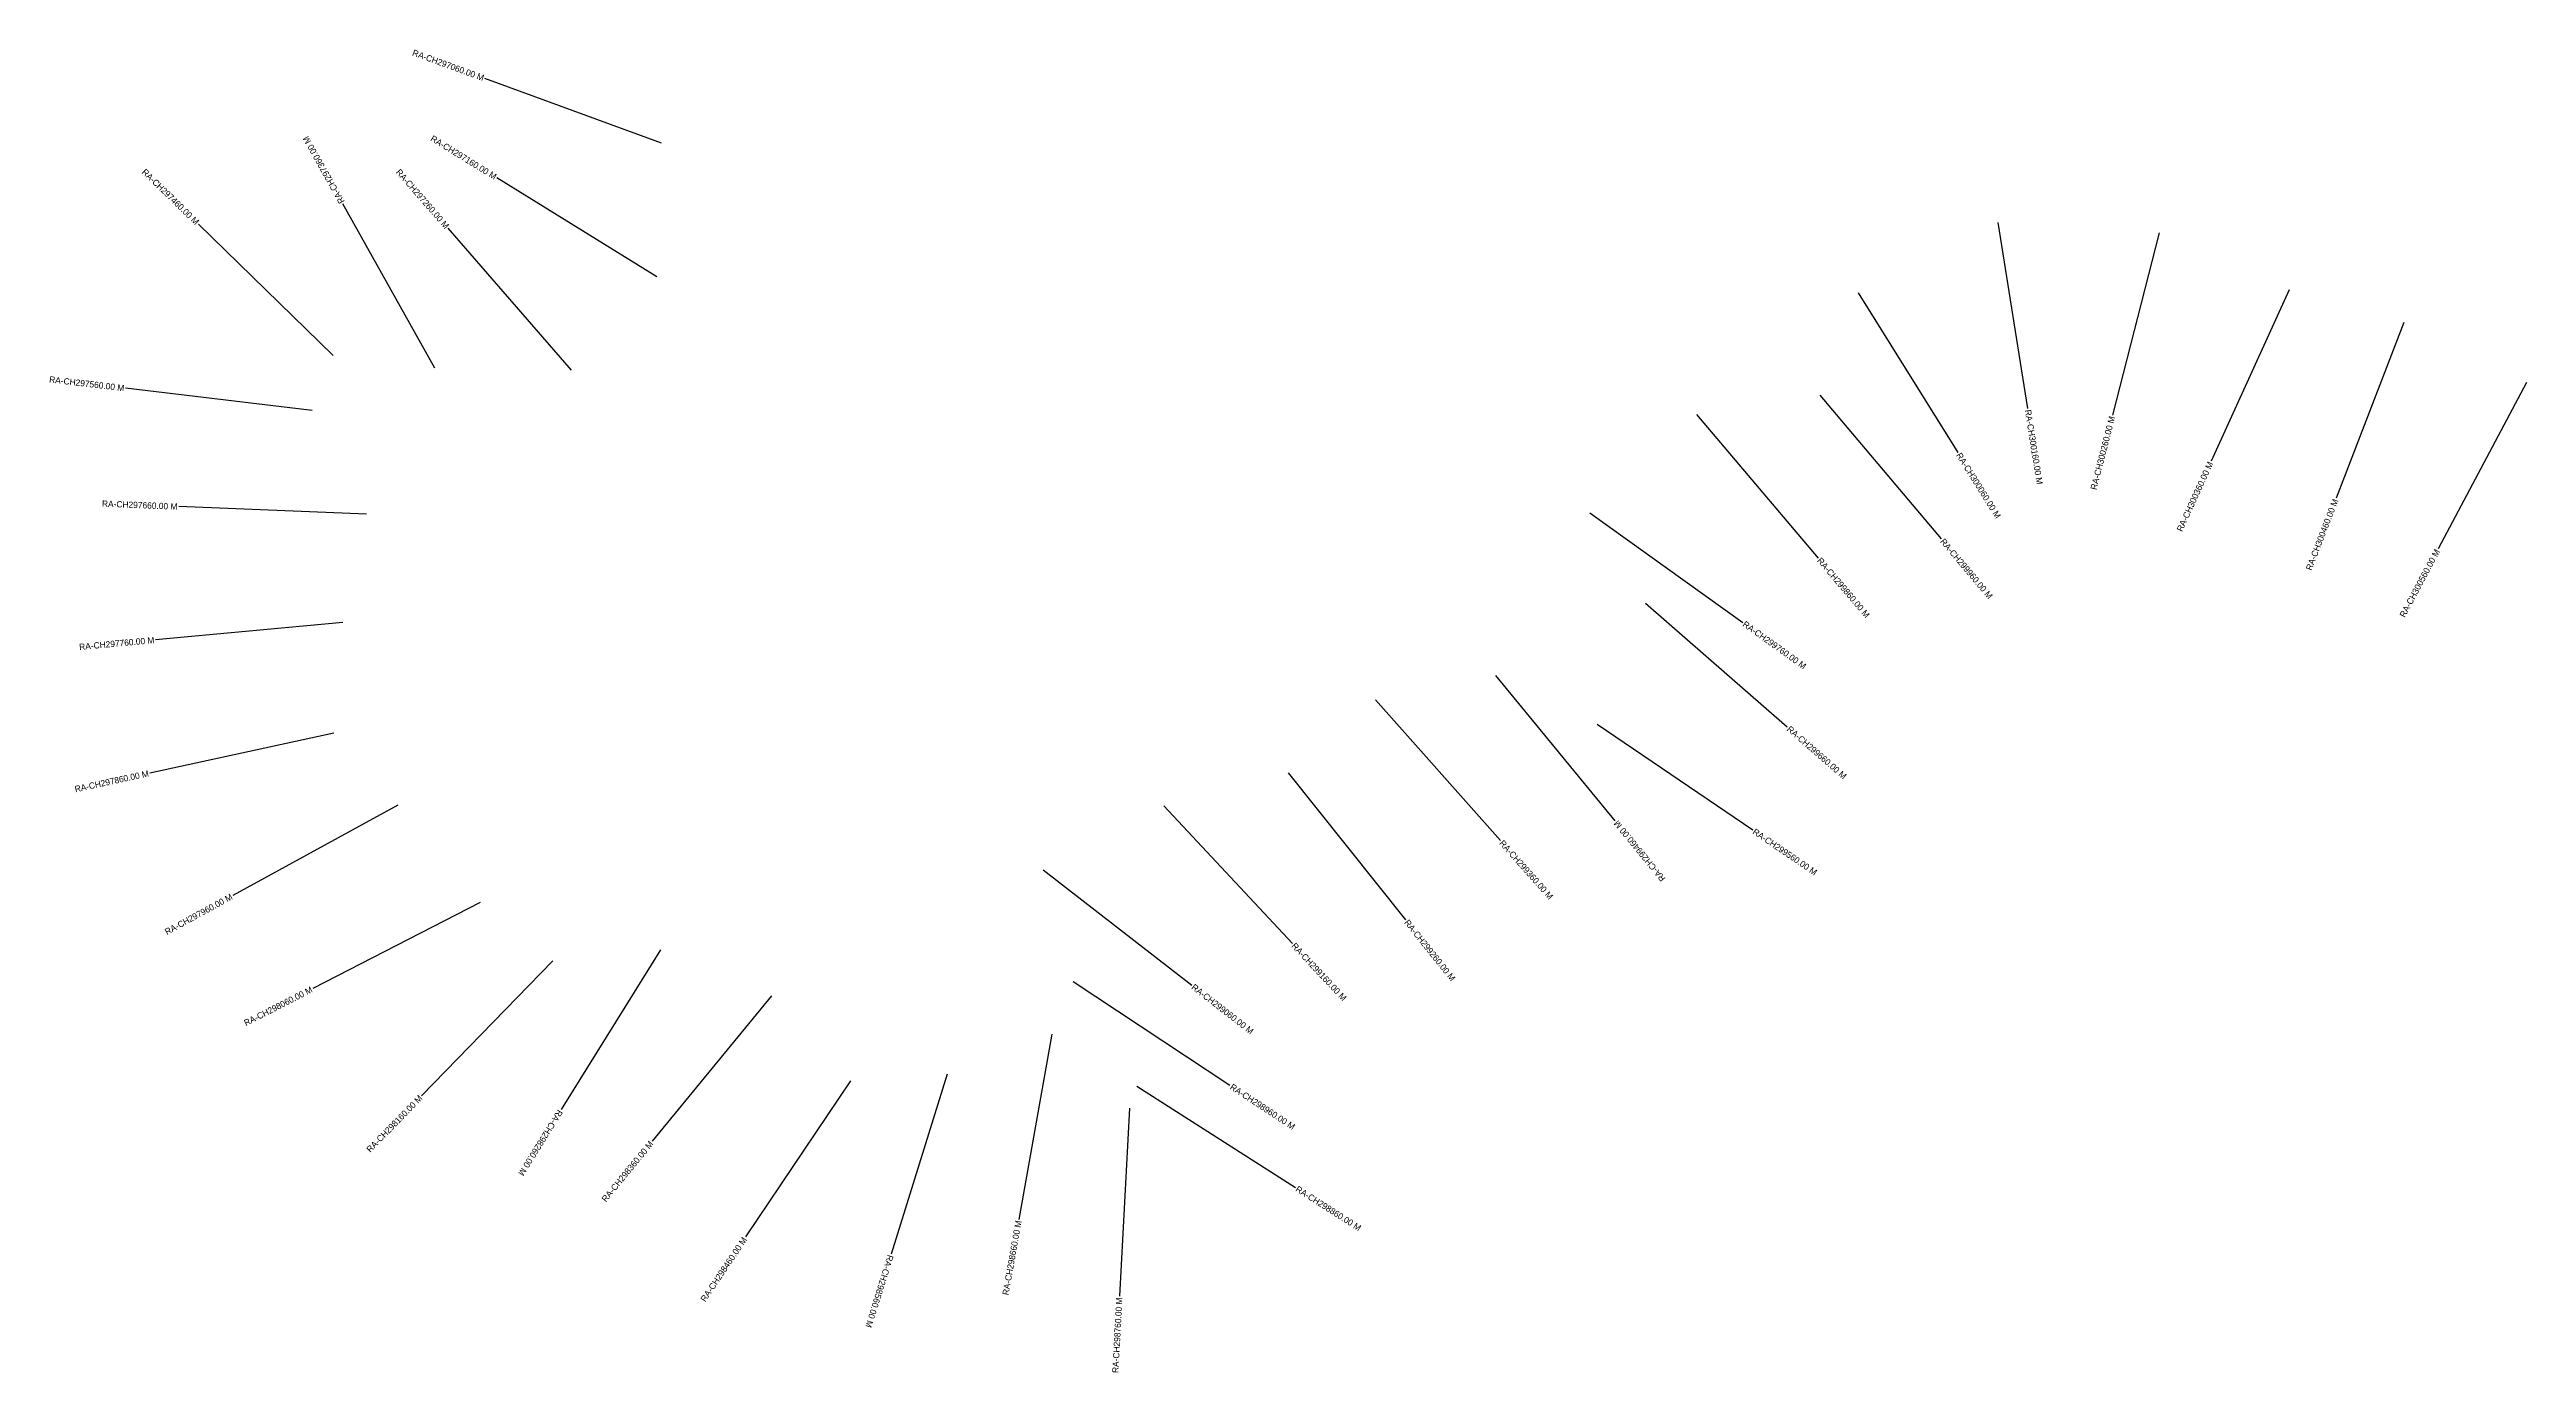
# Model space of a CAD drawing. Header units: metres. Extents: x 281127 to 293387, y 2014469 to 2017487.
# Drawn here: x 281127 to 283102, y 2015299 to 2016353 of the extents above; entities that cross this region are included whole.
import ezdxf
from ezdxf.enums import TextEntityAlignment as Align

# ---------------------------------------------------------------- set-up
doc = ezdxf.new("R2010")
doc.units = ezdxf.units.M
doc.layers.add('CS', color=134, linetype='Continuous')
doc.layers.add('CSMark', color=6, linetype='Continuous')

msp = doc.modelspace()

# ---------------------------------------------------------------- linework, layer by layer
at = {"layer": 'CS'}
for p, q in [((281614.6, 2016278.2), (281473.7, 2016329.6)), ((281610.8, 2016171.6), (281483.2, 2016250.4)), ((281433.7, 2016098.8), (281360.4, 2016229.7)), ((281352.7, 2016108.8), (281245.3, 2016213.6)), ((281542.9, 2016097.1), (281444.5, 2016210.3)), ((282680.1, 2016214.8), (282703.8, 2016066.7)), ((282808.6, 2016206.7), (282771.4, 2016061.4)), ((282568.6, 2016158.8), (282648.2, 2016031.6)), ((282912.3, 2016161.3), (282850.1, 2016024.8)), ((283003.7, 2016135.2), (282949.8, 2015995.2)), ((281336.1, 2016065.2), (281187.1, 2016082.8)), ((283101.5, 2016087.3), (283031.1, 2015954.9)), ((282439.8, 2016061.9), (282536.8, 2015947.5)), ((282538.2, 2016077.4), (282634.9, 2015962.7)), ((281379.4, 2015982.5), (281229.6, 2015988.5)), ((282354.8, 2015983.6), (282476.7, 2015896.2)), ((282399.2, 2015911.5), (282512.2, 2015813)), ((281360.5, 2015896.2), (281211.2, 2015882.3)), ((282279.5, 2015853.9), (282374.7, 2015738)), ((282183.9, 2015834.5), (282283.4, 2015722.3)), ((281353.2, 2015808), (281206.6, 2015776.2)), ((282360.5, 2015815.1), (282484.6, 2015730.8)), ((282114.1, 2015776.3), (282207.8, 2015659.2)), ((281404.4, 2015750.5), (281272.8, 2015678.5)), ((282015.2, 2015750), (282117.7, 2015640.4)), ((281918.9, 2015699.1), (282037.3, 2015607.1)), ((281470, 2015673), (281336.5, 2015604.6)), ((281528, 2015626.4), (281423.3, 2015519)), ((281613.8, 2015635.3), (281534.5, 2015508)), ((281942.7, 2015610.1), (282067.8, 2015527.4)), ((281702.3, 2015598.7), (281607.2, 2015482.7)), ((281925.8, 2015568.2), (281899.5, 2015420.5)), ((281765.3, 2015530.9), (281681.5, 2015406.5)), ((281842.3, 2015536.1), (281797.6, 2015392.9)), ((281993.6, 2015526.6), (282120.1, 2015445.9)), ((281987.7, 2015509), (281979.7, 2015359.2))]:
    msp.add_line(p, q, dxfattribs=at)

# ---------------------------------------------------------------- texts
at = {"layer": 'CSMark'}
for s, rotation, p in [('RA-CH297060.00 M', 339.9665, (281472.8, 2016329.9)), ('RA-CH297160.00 M', 328.2983, (281482.4, 2016250.9)), ('RA-CH297460.00 M', 315.6893, (281244.6, 2016214.3)), ('RA-CH297260.00 M', 311.0207, (281443.8, 2016211)), ('RA-CH297560.00 M', 353.2815, (281186.2, 2016082.9)), ('RA-CH300260.00 M', 75.6318, (282771.2, 2016060.4)), ('RA-CH300360.00 M', 65.4976, (282849.7, 2016023.9)), ('RA-CH297660.00 M', 357.7076, (281228.6, 2015988.5)), ('RA-CH300460.00 M', 68.9468, (282949.4, 2015994.3)), ('RA-CH300560.00 M', 61.9891, (283030.6, 2015954)), ('RA-CH297760.00 M', 5.3078, (281210.2, 2015882.2)), ('RA-CH297860.00 M', 12.2485, (281205.6, 2015776)), ('RA-CH299460.00 M', 129.3962, (282375.3, 2015737.3)), ('RA-CH297960.00 M', 28.6712, (281271.9, 2015678.1)), ('RA-CH298060.00 M', 27.1644, (281335.7, 2015604.1)), ('RA-CH298160.00 M', 45.7375, (281422.6, 2015518.3)), ('RA-CH298360.00 M', 50.627, (281606.5, 2015482)), ('RA-CH298660.00 M', 79.8935, (281899.3, 2015419.5)), ('RA-CH298460.00 M', 56.0383, (281681, 2015405.6)), ('RA-CH298760.00 M', 86.9324, (281979.6, 2015358.2))]:
    msp.add_text(s, height=5, rotation=rotation, dxfattribs=at).set_placement(p, align=Align.MIDDLE_RIGHT)
for s, rotation, p in [('RA-CH297360.00 M', 119.2529, (281359.9, 2016230.5)), ('RA-CH300160.00 M', 279.0989, (282704, 2016065.7)), ('RA-CH300060.00 M', 302.0541, (282648.7, 2016030.8)), ('RA-CH299960.00 M', 310.1729, (282635.6, 2015962)), ('RA-CH299860.00 M', 310.3199, (282537.5, 2015946.8)), ('RA-CH299760.00 M', 324.364, (282477.5, 2015895.7)), ('RA-CH299660.00 M', 318.9061, (282513, 2015812.3)), ('RA-CH299560.00 M', 325.8067, (282485.4, 2015730.2)), ('RA-CH299360.00 M', 311.5756, (282284.1, 2015721.6)), ('RA-CH299260.00 M', 308.6705, (282208.4, 2015658.4)), ('RA-CH299160.00 M', 313.081, (282118.3, 2015639.7)), ('RA-CH299060.00 M', 322.1493, (282038.1, 2015606.5)), ('RA-CH298960.00 M', 326.5306, (282068.7, 2015526.8)), ('RA-CH298260.00 M', 238.0967, (281534, 2015507.1)), ('RA-CH298860.00 M', 327.4636, (282120.9, 2015445.4)), ('RA-CH298560.00 M', 252.6762, (281797.3, 2015391.9))]:
    msp.add_text(s, height=5, rotation=rotation, dxfattribs=at).set_placement(p, align=Align.MIDDLE_LEFT)

doc.saveas('drawing.dxf')
